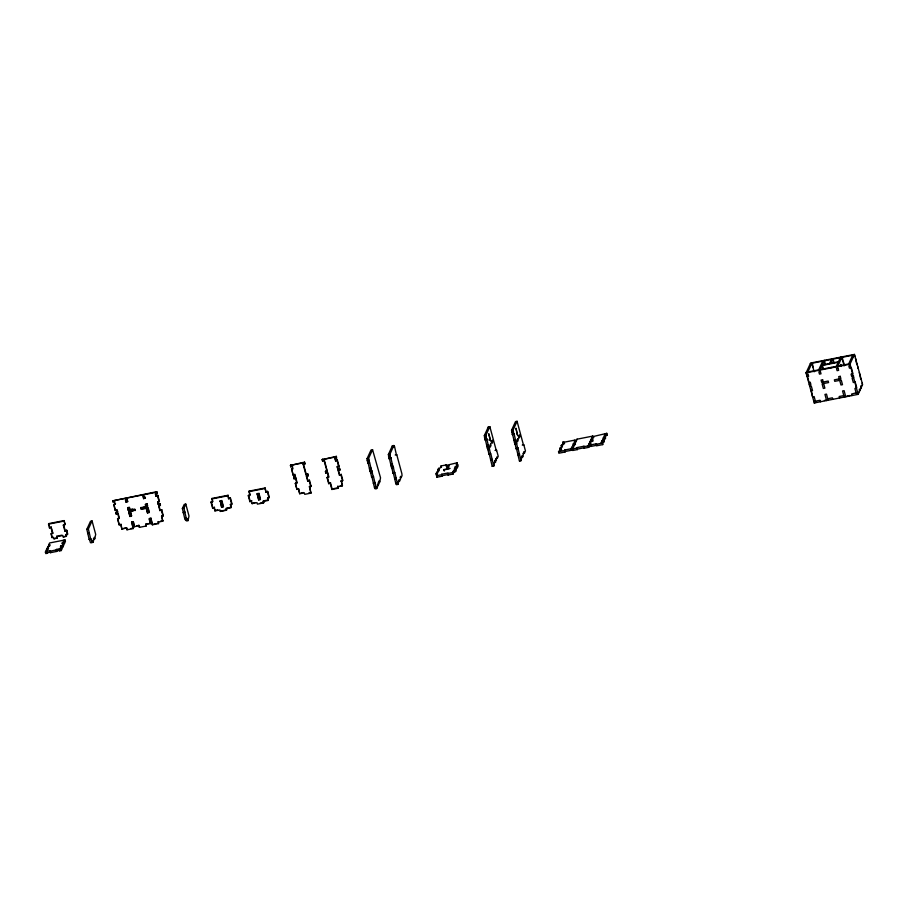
<?xml version="1.0" encoding="UTF-8"?>
<svg xmlns="http://www.w3.org/2000/svg" width="908" height="908" viewBox="0 0 908 908"><rect width="100%" height="100%" fill="white"/><g stroke="black" fill="none" stroke-linecap="round" stroke-linejoin="round"><path stroke-width="1.36" d="M49.418 527.9L51.211 527.049L49.418 527.9L48.657 523.621L64.105 520.59L65.115 524.313L63.322 525.153L64.933 531.135L66.727 530.295L64.933 531.135M57.079 538.183L56.92 536.151L57.079 538.183L53.981 538.784L53.583 537.298L52.04 537.604L51.03 533.87L52.823 533.03L51.529 528.252M51.03 533.87L52.823 533.03M48.998 546.605L48.601 545.118L49.577 542.973L65.035 539.931L64.048 542.076L62.504 542.382L61.892 543.722L63.435 543.415L62.448 545.56L60.904 545.867L60.291 547.206L61.835 546.9L62.232 548.398L61.256 550.543L59.712 550.85L59.553 548.818L56.466 549.431L56.614 551.451L50.439 552.677L50.28 550.645L47.193 551.247L47.352 553.278L45.797 553.585L45.4 552.087L46.387 549.942L47.931 549.635L48.544 548.296L47 548.602L47.398 550.1M47 548.602L47.976 546.457L49.531 546.151L50.144 544.811L48.601 545.118M52.04 537.604L51.608 534.574M47.352 553.278L47.193 551.247M53.981 538.784L57.318 537.649M50.439 552.677L50.28 550.645M64.865 524.858L64.105 520.59M63.322 525.153L65.115 524.313M56.614 551.451L56.466 549.431M63.254 536.969L66.59 535.822L66.193 534.324L66.352 536.356L63.254 536.969L62.856 535.47L56.671 536.685M59.712 550.85L59.553 548.818M61.256 550.543L60.847 549.045L61.835 546.9M65.944 534.869L67.737 534.029L66.727 530.295M60.904 545.867L61.313 547.354L62.856 547.059L63.832 544.913L63.435 543.415M62.504 542.382L62.902 543.869L64.445 543.563L65.433 541.418L65.035 539.931M89.2 539.545L89.449 539L90.46 542.734L92.003 542.428L90.993 538.705L89.2 539.545L86.828 529.296L90.516 521.249L92.06 520.942L95.692 534.381L94.738 538.83L93.195 539.136M90.743 539.239L88.371 528.989L92.06 520.942M92.003 542.428L92.741 540.827L93.138 542.314L91.595 542.621M93.138 542.314L94.33 537.332L94.738 538.83M114.873 501.5L113.08 502.34L112.671 500.853L156.8 491.682L156.959 493.714L155.416 494.009L156.017 496.256L157.81 495.416L156.017 496.256M113.682 504.587L115.475 503.747L113.682 504.587L115.293 510.557L117.087 509.717L117.688 511.953L115.895 512.793L116.303 514.291L118.097 513.451L116.303 514.291M115.293 510.557L114.249 505.245M115.895 512.793L117.688 511.953M125.44 499.911L127.233 499.071L127.585 501.852L126.042 502.147L125.44 499.911L126.984 499.604M136.881 525.789L139.196 525.335L134.316 526.788L133.317 521.623L131.762 521.918L133.17 528.581L126.995 529.795L126.836 527.764L121.956 529.216L120.707 524.586L119.164 524.892L117.552 518.922L119.345 518.082L118.097 513.451M126.042 502.147L125.679 499.377M117.552 518.922L119.345 518.082M119.164 524.892L117.79 518.377M135.156 510.58L134.747 509.082L128.255 510.364L127.903 507.583L129.447 507.288L131.456 516.187L129.912 516.482L128.664 511.851L135.394 510.046L130.207 511.556M128.255 510.364L127.903 507.583M129.799 510.058L130.048 509.524L131.456 516.187M121.956 529.216L120.957 524.052M129.912 516.482L128.902 511.317M133.17 528.581L131.762 521.918M143.907 498.151L145.45 497.845L143.657 498.685L143.294 495.904M134.316 526.788L133.317 521.623M149.071 512.714L147.822 508.083L141.33 509.365L140.933 507.867L147.663 506.062L147.062 503.815L145.518 504.122L147.527 513.02L149.321 512.18L148.072 507.549M141.33 509.365L141.171 507.334M140.933 507.867L147.414 506.596L147.062 503.815M146.279 508.389L146.517 507.856L141.58 508.832M148.31 523.541L145.995 523.995L146.154 526.027L139.355 527.366L139.605 526.833M155.416 494.009L155.654 493.475L156.267 495.711M156.959 493.714L156.8 491.682M146.154 526.027L145.995 523.995M158.23 504.462L157.879 501.693L158.23 504.462L160.024 503.622L158.48 503.929M158.514 523.598L158.355 521.567L158.514 523.598L152.328 524.813L150.932 518.15L149.377 518.457L150.387 523.621L145.745 524.529M157.629 502.226L159.422 501.386L157.81 495.416M159.887 510.591L161.681 509.751L159.887 510.591L158.639 505.96L160.432 505.12L160.024 503.622M158.639 505.96L160.432 505.12M152.328 524.813L150.932 518.15M162.748 521.192L161.749 516.028L162.748 521.192L158.106 522.1M161.499 516.561L163.292 515.721L161.681 509.751M184.755 518.706L184.994 518.162L185.595 520.409L187.15 520.102L186.537 517.855L184.755 518.706L182.372 508.457L184.245 504.383L185.788 504.076L189.012 516.028L187.99 520.625L186.446 520.931M186.299 518.4L183.927 508.151L185.788 504.076M185.595 520.409L186.038 519.444M187.15 520.102L187.593 519.138L187.99 520.625M212.62 508.23L214.413 507.39L212.62 508.23L211.008 502.26L212.551 501.954L211.995 498.435L228.067 495.269L228.623 498.798L230.416 497.959L228.873 498.254M211.008 502.26L212.801 501.42L211.995 498.435M226.501 510.217L226.092 508.73L231.041 507.754L230.484 504.235L231.29 507.22L226.342 508.185L226.501 510.217L220.315 511.431L219.918 509.944L214.969 510.92L214.413 507.39M221.631 507.243L220.269 500.739L221.631 507.243L223.425 506.403L221.813 500.433M220.315 511.431L226.75 509.683M228.623 498.798L228.067 495.269M230.235 504.769L232.028 503.929L230.416 497.959M249.904 501.681L251.698 500.841L249.904 501.681L248.293 495.711L249.836 495.405L249.076 491.137L265.147 487.971L265.908 492.25L267.701 491.398L266.158 491.705M248.293 495.711L250.086 494.871L249.076 491.137M267.769 497.686L268.371 499.922L263.422 500.898L263.581 502.919L257.407 504.144L256.998 502.646L252.061 503.622L254.773 502.601M257.1 493.975L257.35 493.441L258.712 499.945L260.256 499.65L258.644 493.668L257.1 493.975L258.712 499.945M265.908 492.25L265.147 487.971M263.581 502.919L263.422 500.898M263.184 501.432L268.121 500.456L267.519 498.22L269.313 497.38L267.701 491.398M292.614 466.042L290.832 466.882L290.424 465.384L304.577 462.115L304.736 464.147L303.193 464.453L306.007 474.907L307.801 474.067L306.007 474.907M290.832 466.882L290.674 464.851M293.046 475.1L291.684 468.585L293.046 475.1L294.839 474.26L295.441 476.496L293.647 477.336L294.056 478.834L295.838 477.983L294.056 478.834M293.647 477.336L295.441 476.496M303.193 464.453L304.974 463.613M304.736 464.147L304.577 462.115M309.458 480.184L307.664 481.024L309.458 480.184L311.069 486.155L309.514 486.461L310.922 493.123L304.748 494.338L304.339 492.84L299.708 493.759L298.46 489.128L296.916 489.435L295.304 483.453L297.086 482.613L295.838 477.983M295.304 483.453L297.086 482.613M296.916 489.435L295.543 482.92M307.664 481.024L306.416 476.394L308.198 475.554L307.801 474.067M299.708 493.759L298.698 488.595M306.416 476.394L308.198 475.554M310.922 493.123L309.514 486.461M328.685 483.669L330.467 482.829L328.685 483.669L327.073 477.699L328.617 477.392L327.368 472.762L325.824 473.068L325.416 471.57L326.959 471.263L324.145 460.821L322.601 461.116L322.192 459.63L336.346 456.349L336.505 458.381L334.961 458.688L335.563 460.924L337.356 460.084L335.563 460.924M309.276 486.994L311.069 486.155M322.601 461.116L322.442 459.085M325.416 471.57L327.209 470.73L326.608 468.494M325.824 473.068L325.666 471.036M334.961 458.688L335.2 458.154L335.812 460.39M336.505 458.381L336.346 456.349M327.073 477.699L328.855 476.859L327.606 472.228M337.776 469.141L339.569 468.301L337.776 469.141L337.174 466.905L338.968 466.065L337.356 460.084M337.174 466.905L338.968 466.065M339.433 475.259L341.226 474.419L339.433 475.259L338.185 470.639L339.978 469.788L339.569 468.301M338.185 470.639L339.978 469.788M338.06 488.266L337.901 486.245L338.06 488.266L331.874 489.491L332.124 488.947M342.293 485.871L341.283 480.695L342.293 485.871L337.651 486.779M341.045 481.24L342.838 480.4L341.226 474.419M367.797 462.989L368.046 462.444L370.01 471.195L371.565 470.889L369.59 462.138L367.797 462.989L367.036 458.71L371.02 450.016L372.564 449.721L380.543 477.846L379.726 482.023L378.171 482.33M369.34 462.683L368.58 458.415L372.564 449.721M370.01 471.195L370.26 470.662L371.667 477.324L373.46 476.473L371.667 477.324M371.565 470.889L371.803 470.355L373.211 477.018M374.527 487.925L376.321 487.085L374.527 487.925L371.917 476.779M376.071 487.619L373.46 476.473M389.123 458.79L390.917 457.95L389.123 458.79L388.363 454.522L392.347 445.828L393.89 445.522L394.288 447.02L394.537 446.475L396.512 455.226L396.751 454.692L395.207 454.999M390.667 458.483L389.907 454.216L393.89 445.522M374.777 487.38L375.174 488.879L376.718 488.572L377.705 486.427L377.297 484.929L377.819 483.805L378.216 485.303L379.204 483.158L379.317 480.536L379.726 482.023M391.337 466.996L391.586 466.462L392.994 473.125L394.537 472.818L393.13 466.156L391.337 466.996L389.373 458.256M392.88 466.701L390.917 457.95M392.994 473.125L393.232 472.591L395.854 483.726L397.647 482.886L395.854 483.726M394.537 472.818L394.776 472.285L397.398 483.419M396.092 483.192L396.501 484.679L398.044 484.384L399.145 479.617L399.543 481.104L397.999 481.41M399.543 481.104L400.53 478.959L400.122 477.46L400.644 476.337L401.041 477.835L402.028 475.69L401.869 473.658L396.751 454.692M436.419 475.361L436.022 473.874L436.782 472.205L438.326 471.899L439.313 469.754L437.769 470.06L438.167 471.558M437.769 470.06L438.53 468.392L440.074 468.097L441.05 465.94L445.998 464.975L446.407 466.462M445.998 464.975L445.749 465.509L457.121 462.785L456.145 464.93L457.689 464.624L456.928 466.292L455.373 466.599L454.397 468.744L455.941 468.437L455.18 470.106L453.637 470.401L454.034 471.899L453.058 474.044L448.109 475.02L447.95 472.989L441.776 474.203L441.924 476.235L436.986 477.211L436.578 475.713L437.565 473.567L436.022 473.874M436.986 477.211L436.827 475.179M441.924 476.235L441.776 474.203M443.887 469.584L443.637 470.128L450.062 468.369L443.887 469.584L444.284 471.082M447.633 466.02L446.645 468.165L448.189 467.858L449.176 465.713L447.633 466.02L447.542 468.585M448.109 475.02L448.359 474.475L442.173 475.701M453.058 474.044L452.649 472.546L453.637 470.401M454.034 471.899L455.578 471.593L456.338 469.935L455.941 468.437M455.373 466.599L455.782 468.085L457.326 467.779L458.086 466.122L457.689 464.624M485.076 439.915L486.87 439.075L485.076 439.915L484.316 435.636L488.3 426.942L489.843 426.647L496.324 450.686L496.574 450.152L495.03 450.447M486.62 439.608L485.859 435.341L489.843 426.647M487.29 448.121L489.083 447.281L487.29 448.121L485.326 439.37M490.388 439.676L490.15 440.221L488.776 433.706L490.388 439.676L488.844 439.983M488.833 447.814L486.87 439.075M488.947 454.25L489.185 453.705L492.204 466.337L493.748 466.042L490.729 453.41L488.947 454.25L487.539 447.587M490.49 453.943L489.083 447.281M492.726 441.697L491.966 443.354L491.569 441.867L492.329 440.198L492.726 441.697L491.183 441.992L490.785 440.505M492.204 466.337L493.997 465.498M493.748 466.042L495.098 460.731L495.496 462.229L493.952 462.535M495.496 462.229L496.835 456.928L497.244 458.415L495.7 458.722M497.244 458.415L498.231 456.27L496.574 450.152M512.305 434.557L514.087 433.718L512.305 434.557L511.544 430.279L515.517 421.596L517.072 421.289L523.553 445.329L523.803 444.795L522.259 445.09M513.849 434.251L513.088 429.983L517.072 421.289M514.518 442.764L516.312 441.924L514.518 442.764L512.543 434.013M516.062 442.457L514.087 433.718M516.164 448.892L517.957 448.053L516.164 448.892L514.757 442.23M517.719 448.586L516.312 441.924M519.955 436.339L519.194 437.996L518.786 436.51L519.558 434.841L519.955 436.339L518.411 436.635L518.003 435.148M521.181 457.178L522.724 456.872L522.316 455.373L520.976 460.685L519.433 460.98L516.414 448.348M520.976 460.685L517.957 448.053M519.433 460.98L521.226 460.14M522.724 456.872L524.064 451.571L524.472 453.058L522.929 453.364M524.472 453.058L525.448 450.913L523.803 444.795M590.2 444.999L596.374 443.785L596.783 445.283L590.597 446.498L590.938 443.388L589.394 443.694L589.791 445.192L588.804 447.338L584.173 448.246L584.014 446.214L577.216 447.553L577.375 449.585L572.744 450.493L572.335 449.006L573.323 446.861L571.779 447.156L571.041 448.768L564.855 449.982L565.014 452.014L558.829 453.228L558.681 451.208L560.225 450.901L561.201 448.756L559.657 449.051L560.066 450.55L560.179 447.928L561.723 447.621L562.699 445.476L561.155 445.783L561.564 447.281M559.657 449.051L560.179 447.928M561.155 445.783L561.677 444.659L563.221 444.353L564.209 442.207L562.654 442.514L563.062 444.001L564.606 443.694M562.654 442.514L575.025 440.074L575.422 441.572M563.062 444.001L562.903 441.969M565.014 452.014L564.855 449.982M573.515 443.354L572.539 445.499L574.083 445.192L575.07 443.047L573.515 443.354L573.924 444.841L575.468 444.534M575.025 440.074L574.287 441.685L575.831 441.379L576.807 439.234L592.879 436.078L593.287 437.565M565.264 451.48L571.438 450.266L571.779 447.156M572.642 448.938L577.125 439.177M577.375 449.585L577.216 447.553M584.173 448.246L584.014 446.214M588.1 445.907L592.572 436.135M588.804 447.338L588.407 445.839L589.394 443.694M591.131 439.881L590.155 442.026L591.698 441.731L592.674 439.586L591.131 439.881L591.539 441.379M592.879 436.078L591.891 438.224L593.446 437.917L594.184 436.305L606.782 433.343L606.941 435.363L605.398 435.67L605 434.183L606.782 433.343M605 434.183L604.013 436.328L605.557 436.022L605.046 437.145L603.491 437.452L602.515 439.597L604.058 439.29L603.536 440.425L601.993 440.732L601.017 442.877L602.56 442.571L602.719 444.602L596.533 445.817L596.374 443.785M602.719 444.602L602.56 442.571M601.993 440.732L602.401 442.219L603.945 441.912L604.058 439.29M603.491 437.452L603.899 438.95L605.443 438.643L605.557 436.022M806.1 372.813L810.583 363.052L854.462 354.415L862.6 384.583L858.128 394.344L814.249 402.982L806.1 372.813L849.99 364.187L854.462 354.415M807.893 371.974L811.877 363.279L814.17 371.792M812.285 364.778L812.524 364.244L812.887 367.014M808.971 381.984L808.722 382.518L810.265 382.223L810.878 384.459L809.323 384.765L809.573 384.232L809.732 386.252L811.275 385.957L812.524 390.576L810.98 390.883L811.23 390.349M818.71 369.851L822.693 361.157L823.102 362.644M820.253 369.545L824.487 360.317L824.646 362.349M825.497 364.051L825.247 364.585L824.237 360.851M829.628 363.495L831.501 359.42M831.183 363.2L833.045 359.114L834.055 362.848M814.09 400.95L813.84 401.484L820.026 400.269L820.423 401.767L820.673 401.234M814.249 402.982L816.031 402.142M836.325 366.378L840.558 357.15M837.868 366.083L842.102 356.844M842.261 358.876L842.499 358.342L842.862 361.123M840.547 364.982L840.797 364.449L841.33 366.446M828.391 399.713L828.153 400.246L826.496 394.117L824.952 394.424L826.609 400.553L826.847 400.008L824.373 400.496M848.685 363.949L852.669 355.255L853.077 356.753M854.859 355.913L854.621 356.447L854.212 354.949L810.333 363.586M855.472 358.149L856.834 364.664L857.084 364.119M839.832 397.454L839.582 397.999L839.185 396.501L843.816 395.593M857.685 366.367L857.844 368.398L858.083 367.854M844.463 396.546L844.224 397.08L842.567 390.962L844.111 390.656L845.768 396.785L846.006 396.24M859.331 372.484L860.705 378.999L860.943 378.454M862.203 383.085L862.35 385.117M290.424 465.384L304.328 462.649M112.671 500.853L156.551 492.215M322.192 459.63L336.096 456.894M126.291 501.613L127.835 501.307M291.434 469.118L292.978 468.823L292.376 466.576M838.436 361.77L822.376 364.925L822.932 368.455L822.126 365.47L838.197 362.303M367.036 458.71L368.58 458.415M388.363 454.522L389.907 454.216M484.316 435.636L485.859 435.341M511.544 430.279L513.088 429.983M830.4 367.774L831.944 367.468M367.445 460.208L368.989 459.902M388.76 456.009L390.304 455.702M484.713 437.134L486.257 436.827M511.942 431.777L513.485 431.47M367.195 460.742L368.739 460.435M388.522 456.554L390.065 456.247M484.475 437.667L486.018 437.361M511.692 432.31L513.236 432.015M127.653 508.128L129.197 507.822M146.812 504.349L145.269 504.655L147.527 513.02M48.408 524.166L63.866 521.124M128.505 509.831L132.523 509.036M211.746 498.969L227.817 495.802M248.837 491.671L264.898 488.515M369.658 468.414L371.202 468.119M390.985 464.226L392.528 463.92M486.938 445.351L488.481 445.045M514.155 439.994L515.699 439.688M130.15 515.948L131.705 515.642M147.766 512.487L149.321 512.18M369.408 468.959L370.952 468.653M390.735 464.76L392.279 464.453M486.688 445.885L488.232 445.578M513.917 440.528L515.46 440.221M182.372 508.457L183.927 508.151M220.02 501.273L221.563 500.966L223.175 506.948M370.668 472.149L372.212 471.854M391.984 467.961L393.527 467.654M487.936 449.074L489.48 448.779M515.165 443.728L516.709 443.422M370.419 472.693L371.962 472.387M391.745 468.494L393.289 468.188M487.698 449.619L489.242 449.312M514.915 444.262L516.459 443.955M86.828 529.296L88.371 528.989M58.157 535.913L61.869 535.175M131.524 522.463L133.067 522.157M150.683 518.684L149.139 518.99L150.387 523.621M183.382 512.191L184.926 511.885M183.144 512.725L184.687 512.43M87.838 533.03L89.381 532.724M221.881 506.709L223.425 506.403M258.962 499.411L260.505 499.105M87.588 533.563L89.132 533.268M301.115 492.987L303.431 492.533M123.363 528.456L125.679 527.991M160.671 521.113L162.997 520.659M215.219 510.375L217.693 509.887M340.216 485.78L342.532 485.326M308.697 493.067L311.172 492.579M130.945 528.535L133.419 528.047M153.815 524.029L156.289 523.541M260.119 503.111L263.831 502.385M333.361 488.708L338.309 487.732M373.529 482.761L375.072 482.454M394.844 478.561L396.387 478.255M490.797 459.686L492.34 459.38M518.025 454.329L519.569 454.023M373.279 483.294L374.822 482.988M394.605 479.095L396.149 478.788M490.558 460.22L492.102 459.913M517.776 454.863L519.331 454.556M494.939 460.379L496.483 460.084M45.4 552.087L46.944 551.792M50.031 551.179L56.217 549.964M59.304 549.351L60.847 549.045M572.176 448.654L573.72 448.348M436.578 475.713L441.526 474.736M447.701 473.522L452.649 472.546M558.431 451.741L564.606 450.527M572.335 449.006L576.966 448.087M583.765 446.759L588.407 445.839M596.136 444.318L602.31 443.104M827.744 398.748L832.386 397.84L832.784 399.338M47.591 552.745L50.689 552.132M56.864 550.918L59.951 550.316M577.624 449.051L584.423 447.712M847.243 396.001L849.718 395.513M856.823 394.117L858.366 393.811L857.969 392.313L851.545 394.072L851.942 395.559M861.374 387.262L860.966 385.775L860.852 388.386M859.876 390.542L859.467 389.044L859.354 391.666M849.99 364.187L858.128 394.344M856.176 393.153L854.927 388.533L856.721 387.693L855.109 381.712L853.316 382.552L852.067 377.932L853.611 377.626L853.452 375.594L851.67 376.434L851.057 374.198L852.85 373.358L851.239 367.377L849.445 368.217L848.844 365.981L850.387 365.674L850.229 363.643L806.349 372.28L806.508 374.312L808.052 374.005L808.653 376.241L807.11 376.548L807.36 376.014L808.642 380.793M843.43 361.781L844.077 364.165M841.852 357.389L844.156 365.901M815.384 401.188L814.135 396.558L812.592 396.864L811.548 391.541M606.544 433.876L606.941 435.363M605.046 437.145L605.443 438.643M603.536 440.425L603.945 441.912M592.674 439.586L593.083 441.072M571.041 448.768L571.438 450.266M561.201 448.756L561.609 450.243M488.3 426.942L488.697 428.44M457.121 462.785L457.28 464.817L456.883 463.318M456.928 466.292L457.326 467.779M455.18 470.106L455.578 471.593M452.899 472.012L453.296 473.511M441.05 465.94L441.458 467.438M438.53 468.392L438.927 469.89M436.782 472.205L437.179 473.704M392.347 445.828L392.744 447.315M397.647 482.886L398.044 484.384M376.321 487.085L376.718 488.572M337.106 460.628L338.718 466.599M339.32 468.834L339.728 470.333M340.977 474.963L342.588 480.934M337.424 466.36L338.026 468.607M338.423 470.094L339.671 474.725M324.383 460.277L326.278 467.302M330.467 482.829L331.795 487.721M330.228 483.362L331.874 489.491M327.311 477.154L328.923 483.135M307.551 474.6L307.96 476.087M309.208 480.718L310.82 486.699M303.431 463.909L306.257 474.362M306.654 475.86L307.903 480.491M294.589 474.793L295.191 477.029M295.599 478.527L296.848 483.158M293.897 476.802L294.294 478.289M267.451 491.943L269.063 497.913M258.894 493.135L260.187 497.913M251.448 501.375L252.061 503.622M248.542 495.178L250.154 501.148M230.167 498.492L231.778 504.462M214.163 507.924L214.969 510.92M211.258 501.727L212.869 507.697M157.561 495.95L159.172 501.92M159.774 504.167L160.183 505.654M161.431 510.285L163.043 516.255M158.877 505.427L160.137 510.046M145.201 498.379L144.599 496.143L143.055 496.449L143.657 498.685M138.947 525.868L139.355 527.366M126.587 528.308L126.995 529.795M114.624 502.033L115.225 504.281M116.837 510.251L117.438 512.487M117.847 513.985L119.096 518.616M116.145 512.26L116.542 513.746M66.477 530.828L67.487 534.562M63.571 524.62L65.183 530.59M63.481 540.226L63.889 541.724M64.048 542.076L64.445 543.563M62.448 545.56L62.856 547.059M50.962 527.593L52.573 533.563M48.657 523.621L49.327 526.118M47.976 546.457L48.385 547.944M46.387 549.942L46.785 551.44M490.581 444.012L489.821 445.669L490.218 447.167L490.99 445.499L490.581 444.012M516.005 428.349L517.367 434.864L516.005 428.349M517.81 438.655L517.049 440.312L517.447 441.81L518.207 440.142L517.81 438.655M820.412 371.576L818.868 371.883L819.47 374.119L821.014 373.812L820.412 371.576M838.027 368.103L836.484 368.41L837.085 370.657L838.629 370.351L838.027 368.103M822.625 379.782L821.082 380.089L821.695 382.336L828.175 381.054L828.584 382.552L822.092 383.823L823.34 388.454L824.884 388.147L822.625 379.782M840.24 376.321L838.697 376.627L840.956 384.992L842.499 384.686L841.251 380.055L834.758 381.337L834.361 379.839L840.853 378.557L840.24 376.321"/></g></svg>
